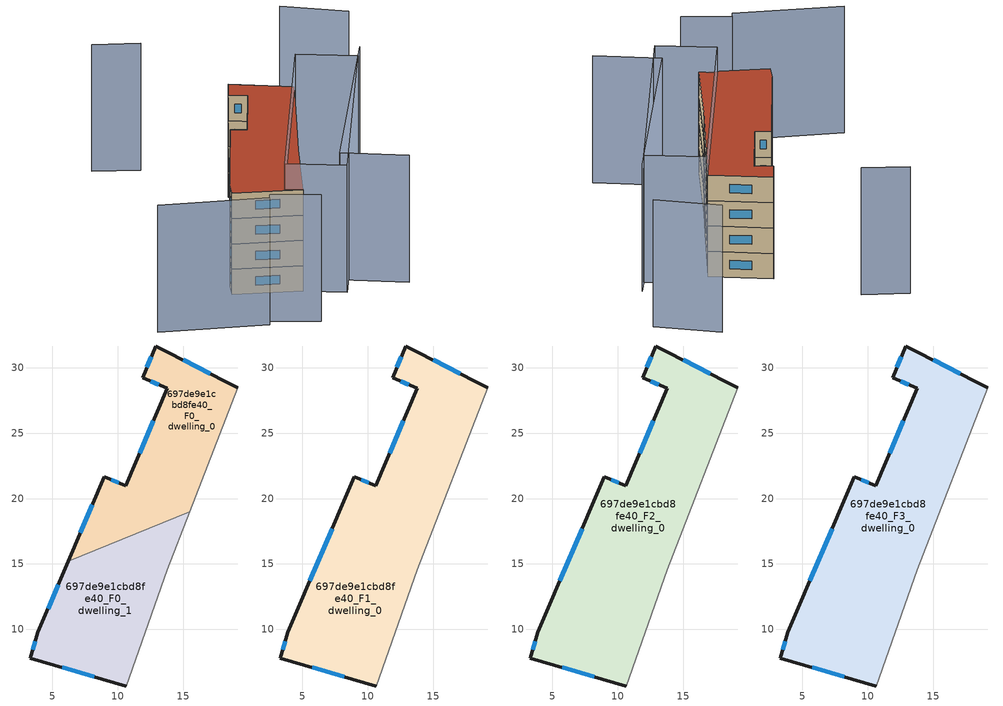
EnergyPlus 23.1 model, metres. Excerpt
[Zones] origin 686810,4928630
697de9e1cbd8fe40_F0_dwelling_0
 floor ground (EU_floor_Construction): 19.16,28.47 15.5,18.98 6.21,15.22 8.95,21.68 10.62,20.97 13.78,28.43 11.89,29.23 12.92,31.66 z0
 wall outside (EU_wall_Construction): 19.16,28.47 12.92,31.66 11.89,29.23 13.78,28.43 10.62,20.97 8.95,21.68 6.21,15.22 z0:3
 wall adiabatic (EU_wall_Construction): 15.5,18.98 19.16,28.47 z0:3
 wall to 697de9e1cbd8fe40_F0_dwelling_1 (EU_wall_Construction): 6.21,15.22 15.5,18.98 z0:3
 window (EU_Window_Construction): 12.52,28.96 13.15,28.7 / 12.57,30.85 12.23,30.04 / 17.08,29.53 15,30.6 / 8.04,19.53 7.12,17.37 / 10.06,21.21 9.5,21.44 / 12.72,25.94 11.67,23.46 z1:2
697de9e1cbd8fe40_F0_dwelling_1
 floor ground (EU_floor_Construction): 15.5,18.98 13.8,14.57 10.65,5.67 3.32,7.8 3.9,9.76 6.21,15.22 z0
 wall outside (EU_wall_Construction): 6.21,15.22 3.9,9.76 3.32,7.8 10.65,5.67 z0:3
 wall adiabatic (EU_wall_Construction): 10.65,5.67 13.8,14.57 15.5,18.98 z0:3
 window (EU_Window_Construction): 5.44,13.4 4.67,11.58 / 5.76,7.09 8.2,6.38 / 3.7,9.11 3.51,8.46 z1:2
697de9e1cbd8fe40_F1_dwelling_0
 floor to 697de9e1cbd8fe40_F0_dwelling_0 (EU_floor_Construction): 19.16,28.47 15.5,18.98 6.21,15.22 8.95,21.68 10.62,20.97 13.78,28.43 11.89,29.23 12.92,31.66 z3
 floor to 697de9e1cbd8fe40_F0_dwelling_1 (EU_floor_Construction): 15.5,18.98 13.8,14.57 10.65,5.67 3.32,7.8 3.9,9.76 6.21,15.22 z3
 wall outside (EU_wall_Construction): 19.16,28.47 12.92,31.66 11.89,29.23 13.78,28.43 10.62,20.97 8.95,21.68 3.9,9.76 3.32,7.8 10.65,5.67 z3:6
 wall adiabatic (EU_wall_Construction): 10.65,5.67 13.8,14.57 19.16,28.47 z3:6
 window (EU_Window_Construction): 7.26,17.71 5.58,13.73 / 10.06,21.21 9.5,21.44 / 12.72,25.94 11.67,23.46 / 12.52,28.96 13.15,28.7 / 12.57,30.85 12.23,30.04 / 17.08,29.53 15,30.6 / 5.76,7.09 8.2,6.38 / 3.7,9.11 3.51,8.46 z4:5
697de9e1cbd8fe40_F2_dwelling_0
 floor to 697de9e1cbd8fe40_F1_dwelling_0 (EU_floor_Construction): 19.16,28.47 13.8,14.57 10.65,5.67 3.32,7.8 3.9,9.76 8.95,21.68 10.62,20.97 13.78,28.43 11.89,29.23 12.92,31.66 z6
 wall outside (EU_wall_Construction): 19.16,28.47 12.92,31.66 11.89,29.23 13.78,28.43 10.62,20.97 8.95,21.68 3.9,9.76 3.32,7.8 10.65,5.67 z6:9
 wall adiabatic (EU_wall_Construction): 10.65,5.67 13.8,14.57 19.16,28.47 z6:9
 window (EU_Window_Construction): 7.26,17.71 5.58,13.73 / 10.06,21.21 9.5,21.44 / 12.72,25.94 11.67,23.46 / 12.52,28.96 13.15,28.7 / 12.57,30.85 12.23,30.04 / 17.08,29.53 15,30.6 / 5.76,7.09 8.2,6.38 / 3.7,9.11 3.51,8.46 z7:8
697de9e1cbd8fe40_F3_dwelling_0
 floor to 697de9e1cbd8fe40_F2_dwelling_0 (EU_floor_Construction): 19.16,28.47 13.8,14.57 10.65,5.67 3.32,7.8 3.9,9.76 8.95,21.68 10.62,20.97 13.78,28.43 11.89,29.23 12.92,31.66 z9
 wall outside (EU_wall_Construction): 19.16,28.47 12.92,31.66 11.89,29.23 13.78,28.43 10.62,20.97 8.95,21.68 3.9,9.76 3.32,7.8 10.65,5.67 z9:12
 wall adiabatic (EU_wall_Construction): 10.65,5.67 13.8,14.57 19.16,28.47 z9:12
 window (EU_Window_Construction): 7.26,17.71 5.58,13.73 / 10.06,21.21 9.5,21.44 / 12.72,25.94 11.67,23.46 / 12.52,28.96 13.15,28.7 / 12.57,30.85 12.23,30.04 / 17.08,29.53 15,30.6 / 5.76,7.09 8.2,6.38 / 3.7,9.11 3.51,8.46 z10:11
 roof outside (EU_roof_Construction): 10.65,5.67 13.8,14.57 19.16,28.47 12.92,31.66 11.89,29.23 13.78,28.43 10.62,20.97 8.95,21.68 3.9,9.76 3.32,7.8 z12
shading: 21.76,3.29 15.24,6.68 / 15.24,6.68 26.85,28.99 / -7.27,2.72 4.34,-0.23 / 4.61,0.43 9.61,-1.63 / 5.81,38.66 0.93,40.38 / 29.02,37.2 22.75,41.14 / 25.88,27.13 14.86,3.69 / 14.86,3.69 8.84,6.52 / 8.84,6.52 19.86,29.96 / 19.86,29.96 25.88,27.13 z0:15
[Building]
EU S2 Campaign: North Axis=0; Terrain=City; Solar Distribution=FullExterior
[Site:Location]
Bologna: Latitude=44.5; Longitude=11.25; Time Zone=1; Elevation=37
[SizingPeriod:WeatherFileDays]
AnnualSizingPeriod: Begin Month=1; Begin Day of Month=1; End Month=12; End Day of Month=31; Day of Week for Start Day=Monday; Use Weather File Daylight Saving Period=No; Use Weather File Rain and Snow Indicators=No
[MATERIAL]
EU_InternalMass_Material: Roughness=MediumRough; Thickness=0.1; Conductivity=1; Density=1800; Specific Heat=900; Thermal Absorptance=0.9; Solar Absorptance=0.7; Visible Absorptance=0.7
[MATERIAL:NOMASS] Roughness=MediumRough; Thermal Absorptance=0.9; Solar Absorptance=0.7; Visible Absorptance=0.7
Name | Thermal Resistance
EU_wall_NoMass | 0.937881
EU_roof_NoMass | 0.548572
EU_floor_NoMass | 0.71348
[WINDOWMATERIAL:SIMPLEGLAZINGSYSTEM]
EU_Window_SimpleGlazing: UFactor=4.25633; Solar Heat Gain Coefficient=0.85; Visible Transmittance=0.85
[CONSTRUCTION]
EU_wall_Construction: EU_wall_NoMass
EU_roof_Construction: EU_roof_NoMass
EU_floor_Construction: EU_floor_NoMass
EU_InternalMass_Construction: EU_InternalMass_Material
EU_Window_Construction: EU_Window_SimpleGlazing
[ZONE] Type=1; Multiplier=1; Ceiling Height=autocalculate; Floor Area=autocalculate; Part of Total Floor Area=Yes
Name | Volume
697de9e1cbd8fe40_F0_dwelling_0 | 249.026
697de9e1cbd8fe40_F1_dwelling_0 | 498.057
697de9e1cbd8fe40_F2_dwelling_0; 697de9e1cbd8fe40_F3_dwelling_0 | 498.058
697de9e1cbd8fe40_F0_dwelling_1 | 249.034
[INTERNALMASS] Construction=EU_InternalMass_Construction
Name | Zone or ZoneList | Surface Area
697de9e1cbd8fe40_F0_dwelling_0_EU_InternalMass | 697de9e1cbd8fe40_F0_dwelling_0 | 83.0094
697de9e1cbd8fe40_F0_dwelling_1_EU_InternalMass | 697de9e1cbd8fe40_F0_dwelling_1 | 83.0117
697de9e1cbd8fe40_F1_dwelling_0_EU_InternalMass | 697de9e1cbd8fe40_F1_dwelling_0 | 166.02
697de9e1cbd8fe40_F2_dwelling_0_EU_InternalMass | 697de9e1cbd8fe40_F2_dwelling_0 | 166.02
697de9e1cbd8fe40_F3_dwelling_0_EU_InternalMass | 697de9e1cbd8fe40_F3_dwelling_0 | 166.02
[OTHEREQUIPMENT] Fuel Type=Electricity; Design Level Calculation Method=Watts/Area; Power per Zone Floor Area=1; Fraction Latent=0; Fraction Radiant=0; Fraction Lost=0; Carbon Dioxide Generation Rate=0; EndUse Subcategory=EU_Step8_InternalGains
Name | Zone or ZoneList or Space or SpaceList | Schedule
EU_Step8_InternalGain_697de9e1cbd8fe40_F0_dwelling_0_f000 | 697de9e1cbd8fe40_F0_dwelling_0 | EU_Step8_GainSchedule_697de9e1cbd8fe40_F0_dwelling_0_f000
EU_Step8_InternalGain_697de9e1cbd8fe40_F0_dwelling_1_f000 | 697de9e1cbd8fe40_F0_dwelling_1 | EU_Step8_GainSchedule_697de9e1cbd8fe40_F0_dwelling_1_f000
EU_Step8_InternalGain_697de9e1cbd8fe40_F1_dwelling_0_f000 | 697de9e1cbd8fe40_F1_dwelling_0 | EU_Step8_GainSchedule_697de9e1cbd8fe40_F1_dwelling_0_f000
EU_Step8_InternalGain_697de9e1cbd8fe40_F2_dwelling_0_f000 | 697de9e1cbd8fe40_F2_dwelling_0 | EU_Step8_GainSchedule_697de9e1cbd8fe40_F2_dwelling_0_f000
EU_Step8_InternalGain_697de9e1cbd8fe40_F3_dwelling_0_f000 | 697de9e1cbd8fe40_F3_dwelling_0 | EU_Step8_GainSchedule_697de9e1cbd8fe40_F3_dwelling_0_f000
[ZONEVENTILATION:DESIGNFLOWRATE] Schedule=EU_AlwaysOn; Design Flow Rate Calculation Method=AirChanges/Hour; Air Changes per Hour=0.687892; Ventilation Type=Natural; Fan Pressure Rise=0; Fan Total Efficiency=1; Constant Term Coefficient=1; Temperature Term Coefficient=0; Velocity Term Coefficient=0; Velocity Squared Term Coefficient=0; Minimum Indoor Temperature=-100; Maximum Indoor Temperature=100; Delta Temperature=-100; Minimum Outdoor Temperature=-100; Maximum Outdoor Temperature=100; Maximum Wind Speed=40
Name | Zone or ZoneList or Space or SpaceList
EU_ConstantAir_697de9e1cbd8fe40_F0_dwelling_0 | 697de9e1cbd8fe40_F0_dwelling_0
EU_ConstantAir_697de9e1cbd8fe40_F0_dwelling_1 | 697de9e1cbd8fe40_F0_dwelling_1
EU_ConstantAir_697de9e1cbd8fe40_F1_dwelling_0 | 697de9e1cbd8fe40_F1_dwelling_0
EU_ConstantAir_697de9e1cbd8fe40_F2_dwelling_0 | 697de9e1cbd8fe40_F2_dwelling_0
EU_ConstantAir_697de9e1cbd8fe40_F3_dwelling_0 | 697de9e1cbd8fe40_F3_dwelling_0
[HVACTEMPLATE:THERMOSTAT] Constant Heating Setpoint=20; Constant Cooling Setpoint=50
EU_HeatOnly_697de9e1cbd8fe40_F0_dwelling_0; EU_HeatOnly_697de9e1cbd8fe40_F0_dwelling_1; EU_HeatOnly_697de9e1cbd8fe40_F1_dwelling_0; EU_HeatOnly_697de9e1cbd8fe40_F2_dwelling_0; EU_HeatOnly_697de9e1cbd8fe40_F3_dwelling_0
[HVACTEMPLATE:ZONE:IDEALLOADSAIRSYSTEM] System Availability Schedule=EU_AlwaysOn; Maximum Heating Supply Air Temperature=50; Minimum Cooling Supply Air Temperature=13; Maximum Heating Supply Air Humidity Ratio=0.0156; Minimum Cooling Supply Air Humidity Ratio=0.0077; Heating Limit=NoLimit; Cooling Limit=NoLimit; Heating Availability Schedule=EU_AlwaysOn; Cooling Availability Schedule=EU_CoolingOff; Dehumidification Control Type=ConstantSensibleHeatRatio; Cooling Sensible Heat Ratio=0.7; Dehumidification Setpoint=60; Humidification Control Type=None; Humidification Setpoint=30; Outdoor Air Method=None; Outdoor Air Flow Rate per Person=0.00944; Outdoor Air Flow Rate per Zone Floor Area=0; Outdoor Air Flow Rate per Zone=0; Demand Controlled Ventilation Type=None; Outdoor Air Economizer Type=NoEconomizer; Heat Recovery Type=None; Sensible Heat Recovery Effectiveness=0.7; Latent Heat Recovery Effectiveness=0.65
Name | Template Thermostat
697de9e1cbd8fe40_F0_dwelling_0 | EU_HeatOnly_697de9e1cbd8fe40_F0_dwelling_0
697de9e1cbd8fe40_F0_dwelling_1 | EU_HeatOnly_697de9e1cbd8fe40_F0_dwelling_1
697de9e1cbd8fe40_F1_dwelling_0 | EU_HeatOnly_697de9e1cbd8fe40_F1_dwelling_0
697de9e1cbd8fe40_F2_dwelling_0 | EU_HeatOnly_697de9e1cbd8fe40_F2_dwelling_0
697de9e1cbd8fe40_F3_dwelling_0 | EU_HeatOnly_697de9e1cbd8fe40_F3_dwelling_0
[SIZING:ZONE] Zone Cooling Design Supply Air Temperature Input Method=SupplyAirTemperature; Zone Cooling Design Supply Air Temperature=13; Zone Heating Design Supply Air Temperature Input Method=SupplyAirTemperature; Zone Heating Design Supply Air Temperature=50; Zone Cooling Design Supply Air Humidity Ratio=0.008; Zone Heating Design Supply Air Humidity Ratio=0.008; Cooling Design Air Flow Method=DesignDay; Cooling Design Air Flow Rate=0; Cooling Minimum Air Flow per Zone Floor Area=0.000762; Cooling Minimum Air Flow=0; Cooling Minimum Air Flow Fraction=0.2; Heating Design Air Flow Method=DesignDay; Heating Design Air Flow Rate=0; Heating Maximum Air Flow per Zone Floor Area=0.002032; Heating Maximum Air Flow=0.141576; Heating Maximum Air Flow Fraction=0.3; Account for Dedicated Outdoor Air System=No; Dedicated Outdoor Air System Control Strategy=NeutralSupplyAir; Dedicated Outdoor Air Low Setpoint Temperature for Design=autosize; Dedicated Outdoor Air High Setpoint Temperature for Design=autosize; Zone Load Sizing Method=Sensible Load Only No Latent Load; Zone Latent Cooling Design Supply Air Humidity Ratio Input Method=HumidityRatioDifference; Zone Cooling Design Supply Air Humidity Ratio Difference=0.005; Zone Latent Heating Design Supply Air Humidity Ratio Input Method=HumidityRatioDifference; Zone Humidification Design Supply Air Humidity Ratio Difference=0.005
697de9e1cbd8fe40_F0_dwelling_0; 697de9e1cbd8fe40_F0_dwelling_1; 697de9e1cbd8fe40_F1_dwelling_0; 697de9e1cbd8fe40_F2_dwelling_0; 697de9e1cbd8fe40_F3_dwelling_0
[SCHEDULE:CONSTANT]
Name | Hourly Value
EU_AlwaysOn | 1
EU_CoolingOff | 0
[SCHEDULE:FILE] Column Number=1; Rows to Skip at Top=0; Number of Hours of Data=8760; Column Separator=Comma; Interpolate to Timestep=No; Minutes per Item=60; Adjust Schedule for Daylight Savings=Yes
Name | File
EU_Step8_GainSchedule_697de9e1cbd8fe40_F0_dwelling_0_f000 | ../../schedules/697de9e1cbd8fe40/697de9e1cbd8fe40_F0_dwelling_0_f000_gain.csv
EU_Step8_GainSchedule_697de9e1cbd8fe40_F0_dwelling_1_f000 | ../../schedules/697de9e1cbd8fe40/697de9e1cbd8fe40_F0_dwelling_1_f000_gain.csv
EU_Step8_GainSchedule_697de9e1cbd8fe40_F1_dwelling_0_f000 | ../../schedules/697de9e1cbd8fe40/697de9e1cbd8fe40_F1_dwelling_0_f000_gain.csv
EU_Step8_GainSchedule_697de9e1cbd8fe40_F2_dwelling_0_f000 | ../../schedules/697de9e1cbd8fe40/697de9e1cbd8fe40_F2_dwelling_0_f000_gain.csv
EU_Step8_GainSchedule_697de9e1cbd8fe40_F3_dwelling_0_f000 | ../../schedules/697de9e1cbd8fe40/697de9e1cbd8fe40_F3_dwelling_0_f000_gain.csv
